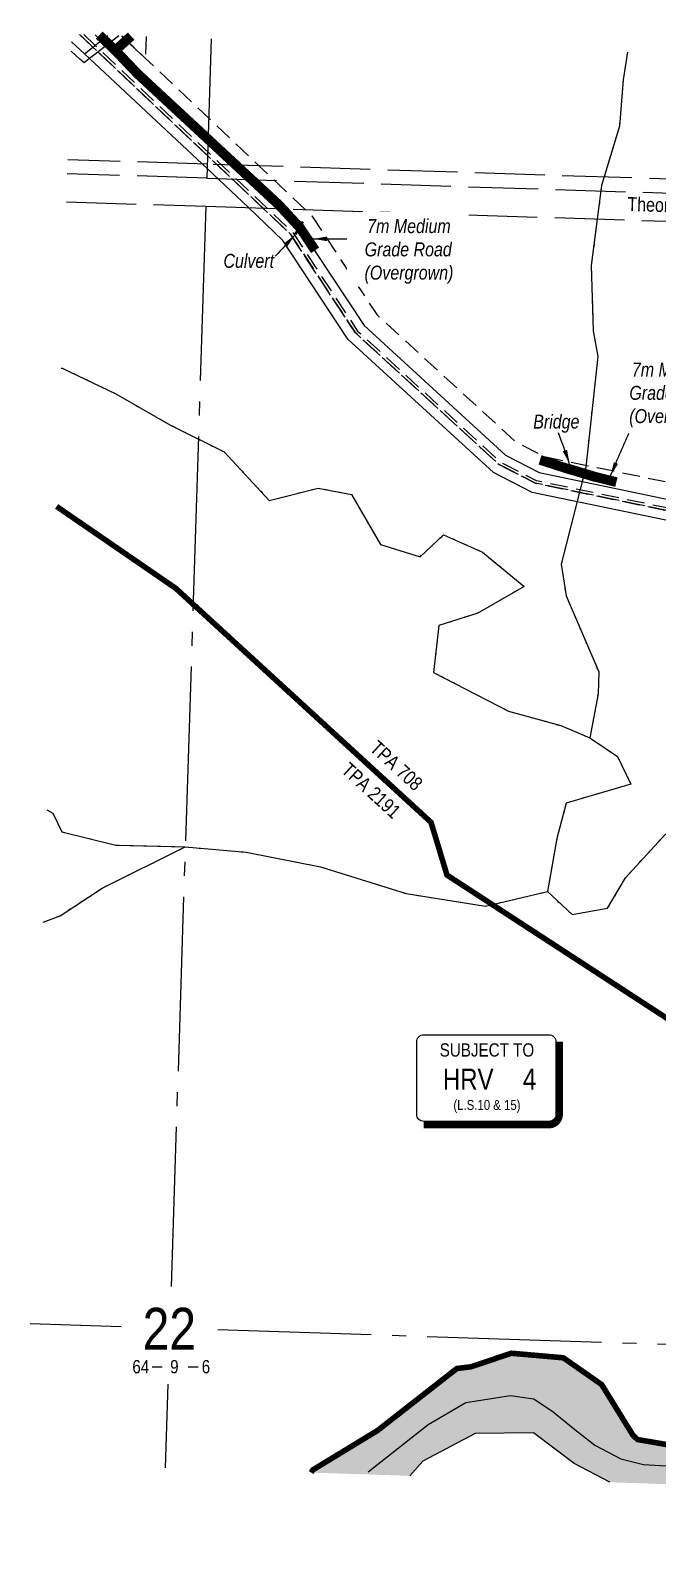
# Model space of a CAD drawing. Extents: x 352980 to 356331, y 6047220 to 6049169.
# Drawn here: x 352980 to 353429, y 6047220 to 6048303 of the extents above; entities that cross this region are included whole.
import ezdxf
from ezdxf.enums import TextEntityAlignment as Align

# ---------------------------------------------------------------- set-up
doc = ezdxf.new("R2010")
doc.units = 0
doc.header["$LTSCALE"] = 5
for name, pattern in [('CENTERLINEX3', [5, 2.5, -1, 0.5, -1]), ('foc-ACCESSROAD', [3.75, 2.5, -1.25]), ('foc-QUARTERLINE', [33, 25, -3, 2, -3]), ('foc-UNSURVEYED', [12.5, 10, -2.5]), ('foc-WHEELTRACKS', [2, 0.4, -1.6])]:
    doc.linetypes.add(name, pattern=pattern)
for name, color, linetype in [('10', 1, 'Continuous'), ('9', 3, 'Continuous'), ('AS-ROADS', 254, 'Continuous'), ('C-AR', 13, 'foc-ACCESSROAD'), ('C-RW', 13, 'Continuous'), ('CG-NOTES', 7, 'Continuous'), ('CTW', 7, 'Continuous'), ('L-QSEC', 8, 'foc-QUARTERLINE'), ('L-ROAD-T', 7, 'Continuous'), ('L-SECLBL', 7, 'Continuous'), ('L-USEC', 7, 'foc-UNSURVEYED'), ('T-CREEK', 160, 'Continuous'), ('T-WATER', 160, 'Continuous'), ('T-WATER-H', 133, 'Continuous'), ('T-WATER-P3', 160, 'foc-WHEELTRACKS')]:
    doc.layers.add(name, color=color, linetype=linetype)
doc.layers.add('AS-GENERAL', color=48, linetype='Continuous', lineweight=18)
doc.layers.add('T-TEXT', color=48, linetype='Continuous', lineweight=18)
doc.layers.add('AS-TRAPPER BOUNDARY', color=7, linetype='CENTERLINEX3', true_color=0xb85c00, transparency=0.6)
doc.layers.add('AS-TRAPPER-T', color=7, linetype='Continuous', true_color=0xc26100)
doc.styles.add('240', font='ARIALN.TTF', dxfattribs={"height": 30})
doc.styles.add('80CG', font='ARIALN.TTF', dxfattribs={"height": 10})
doc.styles.add('80L', font='ARIALN.TTF', dxfattribs={"height": 10})
doc.styles.add('foc-LtypeFont', font='ARIALN.TTF', dxfattribs={"height": 7.35})
doc.styles.add('HRV', font='ARIALN.TTF', dxfattribs={"height": 3})
doc.styles.add('SIMPLEX', font='ARIALN.TTF')
doc.linetypes.add('foc-TOPO-flowdirection-NOLINE', pattern='A,0,[">",foc-LtypeFont,S=0.3,R=0,X=0,Y=-0.945],-20,[">",foc-LtypeFont,S=0.3,R=0,X=0,Y=-0.945],0', length=20)
doc.dimstyles.new('Compass 5 000', dxfattribs={"dimscale": 5, "dimtxt": 9, "dimasz": 2, "dimexe": 0.2, "dimexo": 0.0625, "dimgap": 0.5, "dimtad": 0, "dimtih": 1, "dimtoh": 1, "dimzin": 0, "dimdsep": 46, "dimtxsty": '80CG', "dimcen": 0.1, "dimse1": 1, "dimse2": 1, "dimclrd": 256, "dimclrt": 256, "dimaunit": 1, "dimadec": 4, "dimazin": 0, "dimtfac": 0.06, "dimtofl": 0, "dimtmove": 0, "dimatfit": 1, "dimfxl": 0.2, "dimtolj": 1, "dimtzin": 0, "dimlwd": -1, "dimarcsym": 0})

# ---------------------------------------------------------------- blocks, each defined once
blk = doc.blocks.new('L-SECLBL')
at = {"layer": '9', "color": 7}
for p, q in [((-5.1, -27.8), (-12.3, -27.8)), ((20.7, -27.8), (13.5, -27.8))]:
    blk.add_line(p, q, dxfattribs=at)
at = {"layer": '10', "color": 2, "style": 'SIMPLEX'}
blk.add_attdef('SEC', text='', height=30, dxfattribs=at).set_placement((0, 0), align=Align.MIDDLE)
at = {"layer": '10', "color": 5, "style": '80L'}
blk.add_attdef('TWP', text='', height=9.5, dxfattribs=at).set_placement((-14.4, -27.4), align=Align.MIDDLE_RIGHT)
blk.add_attdef('RGE', text='', height=9.5, dxfattribs=at).set_placement((3.6, -27.4), align=Align.MIDDLE_CENTER)
blk.add_attdef('MER', text='', height=9.5, dxfattribs=at).set_placement((23.2, -27.4), align=Align.MIDDLE_LEFT)
blk = doc.blocks.new('HRV_Box')
blk.add_lwpolyline([(-44.3, 30.3), (45.4, 30.3, -0.414214), (50.4, 25.3), (50.4, -26.8, -0.414214), (45.4, -31.8), (-44.3, -31.8, -0.414214), (-49.3, -26.8), (-49.3, 25.3, -0.414214)], format="xyb", close=True)
at = {"const_width": 5, "flags": 128}
blk.add_lwpolyline([(-44.3, -34.3), (45.4, -34.3, 0.414214), (52.9, -26.8), (52.9, 25.3)], format="xyb", dxfattribs=at)
at = {"layer": 'CTW', "color": 5, "style": '80L'}
blk.add_text('SUBJECT TO', height=9.5, dxfattribs=at).set_placement((1, 11.8), align=Align.BOTTOM_CENTER)
at = {"layer": 'CTW', "color": 3, "style": 'HRV'}
blk.add_text('HRV', height=15, dxfattribs=at).set_placement((-12.4, -1.5), align=Align.MIDDLE_CENTER)
blk.add_attdef('0', text='', height=15, dxfattribs=at).set_placement((31.5, -1.5), align=Align.MIDDLE_CENTER)
at = {"layer": 'CTW', "color": 7, "style": '80L'}
blk.add_attdef('(N.W.1/4 00)', text='', height=7.12, dxfattribs=at).set_placement((1, -25.7), align=Align.BOTTOM_CENTER)

msp = doc.modelspace()

# ---------------------------------------------------------------- hatches: boundary and pattern name
at = {"layer": 'AS-GENERAL'}
h = msp.add_hatch(color=256, dxfattribs=at)
h.dxf.hatch_style = 1
h.paths.add_polyline_path([(353366.221, 6047990.409), (353365.084, 6047986.511), (353382.575, 6047981.138), (353383.794, 6047985.097)])
at = {"layer": 'T-WATER-H'}
h = msp.add_hatch(color=256, dxfattribs=at)
h.dxf.hatch_style = 1
h.paths.add_polyline_path([(354215.336, 6047418.648), (354180.768, 6047403.426), (354144.059, 6047390.295), (354107.91, 6047374.375), (354022.033, 6047346.931), (354009.063, 6047344.542), (353986.04, 6047343.274), (353955.804, 6047341.61), (353919.085, 6047333.029), (353913.445, 6047333.338), (353887.756, 6047334.747), (353883.351, 6047336.35), (353874.995, 6047339.387), (353864.892, 6047347.199), (353861.505, 6047349.818), (353854.706, 6047369.442), (353853.582, 6047381.205), (353853.661, 6047383.571), (353853.721, 6047385.932), (353853.741, 6047388.283), (353853.702, 6047390.62), (353853.584, 6047392.937), (353853.368, 6047395.229), (353853.035, 6047397.491), (353852.563, 6047399.719), (353851.934, 6047401.908), (353851.131, 6047404.053), (353849.8, 6047407.292), (353848.963, 6047410.589), (353848.501, 6047412.849), (353848.085, 6047415.124), (353847.658, 6047417.395), (353847.163, 6047419.645), (353846.543, 6047421.856), (353845.764, 6047424.019), (353844.865, 6047426.143), (353843.894, 6047428.245), (353842.169, 6047431.885), (353840.539, 6047435.78), (353839.485, 6047439.722), (353838.907, 6047443.456), (353838.572, 6047445.743), (353838.189, 6047448.019), (353837.695, 6047450.268), (353837.074, 6047452.483), (353836.336, 6047454.664), (353835.492, 6047456.812), (353834.552, 6047458.926), (353833.527, 6047461.008), (353832.427, 6047463.057), (353831.263, 6047465.074), (353830.046, 6047467.058), (353828.785, 6047469.011), (353827.493, 6047470.933), (353825.072, 6047474.459), (353822.921, 6047477.71), (353820.831, 6047481.333), (353819.098, 6047484.648), (353818.04, 6047486.696), (353816.973, 6047488.74), (353815.878, 6047490.767), (353814.752, 6047492.776), (353813.592, 6047494.765), (353812.395, 6047496.73), (353811.157, 6047498.671), (353809.877, 6047500.586), (353808.551, 6047502.474), (353806.247, 6047505.687), (353804.726, 6047508.223), (353803.711, 6047510.294), (353802.757, 6047512.398), (353801.679, 6047514.418), (353800.344, 6047516.271), (353798.821, 6047518.004), (353796.255, 6047520.731), (353793.503, 6047523.987), (353790.749, 6047527.615), (353788.181, 6047531.256), (353786.078, 6047534.352), (353784.788, 6047536.258), (353783.495, 6047538.162), (353782.194, 6047540.06), (353780.886, 6047541.953), (353779.571, 6047543.842), (353778.251, 6047545.727), (353776.925, 6047547.609), (353775.595, 6047549.487), (353774.26, 6047551.362), (353772.922, 6047553.235), (353771.581, 6047555.105), (353770.238, 6047556.974), (353768.893, 6047558.842), (353767.547, 6047560.709), (353766.191, 6047562.577), (353760.438, 6047569.894), (353743.532, 6047591.929), (353727.084, 6047609.79), (353720.061, 6047614.507), (353696.943, 6047619.478), (353686.701, 6047622.818), (353667.329, 6047628.341), (353654.502, 6047634.006), (353639.058, 6047645.998), (353632.05, 6047649.16), (353626.485, 6047651.565), (353617.461, 6047653.369), (353609.34, 6047653.97), (353598.361, 6047654.12), (353592.584, 6047653.122), (353568.745, 6047646.932), (353537.496, 6047626.63), (353517.907, 6047610.95), (353511.748, 6047603.129), (353501.779, 6047582.239), (353497.46, 6047565.209), (353483.592, 6047526.969), (353475.283, 6047509.969), (353462.565, 6047478.096), (353465.196, 6047447.937), (353478.749, 6047405.666), (353491.841, 6047361.328), (353491.914, 6047359.284), (353493.102, 6047326.067), (353489.453, 6047316.957), (353475.604, 6047299.775), (353464.345, 6047291.235), (353444.385, 6047287.955), (353430.765, 6047290.305), (353414.736, 6047293.074), (353411.345, 6047296.294), (353389.034, 6047332.444), (353361.563, 6047351.622), (353324.294, 6047354.901), (353295.565, 6047345.22), (353285.265, 6047343.941), (353228.548, 6047299.598), (353182.111, 6047271.327), (353180.933, 6047269.361), (353251.632, 6047267.069), (353261.016, 6047277.476), (353298.454, 6047297.358), (353340.104, 6047297.889), (353369.284, 6047275.98), (353394.808, 6047262.428), (353458.888, 6047260.35), (353481.285, 6047272.164), (353501.733, 6047288.255), (353511.573, 6047293.086), (353529.952, 6047311.476), (353535.381, 6047321.047), (353541.349, 6047350.707), (353541.304, 6047357.683), (353541.007, 6047403.347), (353537.006, 6047412.888), (353513.56, 6047446.372), (353518.875, 6047545.475), (353535.087, 6047587.97), (353539.407, 6047596.409), (353542.206, 6047598.72), (353554.445, 6047610.983), (353568.131, 6047621.053), (353575.801, 6047626.464), (353583.02, 6047632.927), (353588.434, 6047635.933), (353593.247, 6047637.436), (353601.819, 6047638.939), (353611.144, 6047638.638), (353625.753, 6047635.595), (353660.915, 6047616.095), (353683.257, 6047609.68), (353710.084, 6047603.758), (353714.299, 6047606.684), (353721.713, 6047603.542), (353725.512, 6047596.924), (353731.032, 6047584.91), (353739.384, 6047568.018), (353758.367, 6047542.518), (353768.261, 6047521.606), (353779.383, 6047495.214), (353804.232, 6047445.782), (353815.576, 6047414.95), (353817.839, 6047406.584), (353820.947, 6047395.59), (353823.517, 6047379.025), (353823.903, 6047368.494), (353825.316, 6047364.385), (353832.943, 6047342.835), (353868.404, 6047322.076), (353882.756, 6047316.96), (353885.964, 6047315.816), (353912.889, 6047315.175), (353931.283, 6047318.467), (353976.342, 6047317.988), (354027.781, 6047324.129), (354058.71, 6047339.091), (354064.036, 6047340.745), (354071.719, 6047343.132), (354143.997, 6047364.485), (354191.745, 6047382.425), (354230.674, 6047395.446), (354267.143, 6047401.428), (354299.053, 6047397.518), (354334.273, 6047387.579), (354368.363, 6047384.4), (354396.993, 6047385.626), (354417.962, 6047387.081), (354449.613, 6047382.211), (354459.894, 6047375.659), (354478.46, 6047358.233), (354486.461, 6047350.723), (354494.461, 6047343.215), (354512.58, 6047326.207), (354515.517, 6047323.449), (354533.528, 6047303.069), (354548.619, 6047291.588), (354565.089, 6047277.979), (354579.72, 6047257.017), (354594.223, 6047230.338), (354599.424, 6047223.378), (354647.548, 6047221.819), (354618.335, 6047254.629), (354592.162, 6047281.58), (354557.441, 6047312.333), (354551.461, 6047317.629), (354552.8, 6047323.62), (354551.126, 6047324.956), (354549.079, 6047326.59), (354537.049, 6047345.34), (354510.407, 6047392.091), (354508.147, 6047395.572), (354504.615, 6047409.91), (354496.53, 6047413.074), (354488.53, 6047416.206), (354482.585, 6047418.531), (354462.494, 6047423.011), (354444.775, 6047411.562), (354434.055, 6047407.652), (354397.589, 6047405.132), (354347.495, 6047406.412), (354327.805, 6047410.821), (354294.085, 6047421.51), (354257.965, 6047425.268)])

# ---------------------------------------------------------------- linework, layer by layer
at = {"layer": 'AS-GENERAL', "const_width": 2, "flags": 128}
msp.add_lwpolyline([(353174.942, 6048165.729), (353169.611, 6048156.523)], dxfattribs=at)
at = {"layer": 'AS-GENERAL', "const_width": 3, "flags": 128}
msp.add_lwpolyline([(353366.221, 6047990.409), (353365.084, 6047986.511), (353382.575, 6047981.138), (353383.794, 6047985.097)], close=True, dxfattribs=at)
at = {"layer": 'AS-ROADS', "const_width": 7, "flags": 128}
for points in [[(353183.798, 6048145.123), (353172.789, 6048161.463), (353157.812, 6048177.641), (353056.708, 6048271.474), (353040.624, 6048288.357), (353029.153, 6048299.298)], [(353040.624, 6048288.357), (353052.013, 6048298.557)], [(353399.606, 6047979.037), (353383.101, 6047983.16), (353375.5, 6047985.41), (353365.435, 6047988.375), (353344.901, 6047994.953)]]:
    msp.add_lwpolyline(points, dxfattribs=at)
at = {"layer": 'AS-TRAPPER BOUNDARY', "const_width": 4, "flags": 128}
msp.add_lwpolyline([(354647.575, 6047221.817), (354618.362, 6047254.627), (354592.189, 6047281.578), (354557.468, 6047312.331), (354551.488, 6047317.627), (354552.827, 6047323.618), (354551.153, 6047324.954), (354549.106, 6047326.588), (354537.076, 6047345.338), (354510.434, 6047392.089), (354508.174, 6047395.57), (354504.642, 6047409.908), (354496.557, 6047413.072), (354488.557, 6047416.204), (354482.612, 6047418.529), (354462.521, 6047423.009), (354444.802, 6047411.56), (354434.082, 6047407.65), (354397.616, 6047405.13), (354347.522, 6047406.41), (354327.832, 6047410.819), (354294.112, 6047421.508), (354257.992, 6047425.266), (354215.363, 6047418.646), (354180.795, 6047403.424), (354144.086, 6047390.293), (354107.937, 6047374.373), (354022.06, 6047346.929), (354009.09, 6047344.54), (353986.067, 6047343.272), (353955.831, 6047341.608), (353919.112, 6047333.027), (353913.472, 6047333.336), (353887.783, 6047334.745), (353883.378, 6047336.348), (353875.022, 6047339.385), (353864.919, 6047347.197), (353861.532, 6047349.816), (353854.733, 6047369.44), (353853.609, 6047381.203), (353853.688, 6047383.569), (353853.748, 6047385.93), (353853.768, 6047388.281), (353853.729, 6047390.618), (353853.611, 6047392.935), (353853.395, 6047395.227), (353853.062, 6047397.489), (353852.59, 6047399.717), (353851.961, 6047401.906), (353851.158, 6047404.051), (353850.283, 6047406.181), (353849.556, 6047408.359), (353848.99, 6047410.587), (353848.528, 6047412.847), (353848.112, 6047415.122), (353847.685, 6047417.393), (353847.19, 6047419.643), (353846.57, 6047421.854), (353845.791, 6047424.017), (353844.892, 6047426.141), (353843.921, 6047428.243), (353842.929, 6047430.336), (353841.964, 6047432.436), (353841.077, 6047434.558), (353840.316, 6047436.715), (353839.725, 6047438.923), (353839.287, 6047441.175), (353838.934, 6047443.454), (353838.599, 6047445.741), (353838.216, 6047448.017), (353837.722, 6047450.266), (353837.101, 6047452.481), (353836.363, 6047454.662), (353835.519, 6047456.81), (353834.579, 6047458.924), (353833.554, 6047461.006), (353832.454, 6047463.055), (353831.29, 6047465.072), (353830.073, 6047467.056), (353828.812, 6047469.009), (353827.52, 6047470.931), (353826.214, 6047472.833), (353824.916, 6047474.733), (353823.65, 6047476.647), (353822.437, 6047478.594), (353821.29, 6047480.583), (353820.192, 6047482.604), (353819.125, 6047484.646), (353818.067, 6047486.694), (353817, 6047488.738), (353815.905, 6047490.765), (353814.779, 6047492.774), (353813.619, 6047494.763), (353812.422, 6047496.728), (353811.184, 6047498.669), (353809.904, 6047500.584), (353808.578, 6047502.472), (353807.234, 6047504.347), (353805.936, 6047506.249), (353804.753, 6047508.221), (353803.738, 6047510.292), (353802.784, 6047512.396), (353801.706, 6047514.416), (353800.371, 6047516.269), (353798.848, 6047518.002), (353797.257, 6047519.693), (353795.704, 6047521.413), (353794.213, 6047523.176), (353792.776, 6047524.978), (353791.384, 6047526.811), (353790.03, 6047528.671), (353788.703, 6047530.551), (353787.398, 6047532.446), (353786.105, 6047534.35), (353784.815, 6047536.256), (353783.522, 6047538.16), (353782.221, 6047540.058), (353780.913, 6047541.951), (353779.598, 6047543.84), (353778.278, 6047545.725), (353776.952, 6047547.607), (353775.622, 6047549.485), (353774.287, 6047551.36), (353772.949, 6047553.233), (353771.608, 6047555.103), (353770.265, 6047556.972), (353768.92, 6047558.84), (353767.574, 6047560.707), (353766.218, 6047562.575), (353760.465, 6047569.892), (353743.559, 6047591.927), (353727.111, 6047609.788), (353720.088, 6047614.505), (353696.97, 6047619.476), (353696.97, 6047619.476), (353686.728, 6047622.816), (353667.356, 6047628.339), (353654.529, 6047634.004), (353639.085, 6047645.996), (353632.077, 6047649.158), (353626.512, 6047651.563), (353617.488, 6047653.367), (353609.367, 6047653.968), (353598.388, 6047654.118), (353592.611, 6047653.12), (353568.772, 6047646.93), (353537.523, 6047626.628), (353517.934, 6047610.948), (353511.775, 6047603.127), (353501.806, 6047582.237), (353497.487, 6047565.207), (353483.619, 6047526.967), (353475.31, 6047509.967), (353462.592, 6047478.094), (353465.223, 6047447.935), (353478.776, 6047405.664), (353491.868, 6047361.326), (353491.941, 6047359.282), (353493.129, 6047326.065), (353489.48, 6047316.955), (353475.631, 6047299.773), (353464.372, 6047291.233), (353444.412, 6047287.953), (353430.792, 6047290.303), (353414.763, 6047293.072), (353411.372, 6047296.292), (353389.061, 6047332.442), (353361.59, 6047351.62), (353324.321, 6047354.899), (353295.592, 6047345.218), (353285.292, 6047343.939), (353228.575, 6047299.596), (353182.138, 6047271.325), (353180.961, 6047269.36)], dxfattribs=at)
at = {"layer": 'C-AR', "flags": 128}
for points in [[(353062.818, 6048298.207), (353062.115, 6048282.766), (353045.213, 6048298.777)], [(353045.213, 6048298.777), (353062.115, 6048282.766), (353107.573, 6048239.704), (353143.556, 6048205.618), (353176.547, 6048174.365), (353181.468, 6048169.706), (353228.019, 6048099.021), (353327.065, 6048008.182), (353348.271, 6047997.317), (353464.096, 6047973.255), (353584.846, 6047906.638), (353689.812, 6047876.683), (353781.343, 6047835.548), (353897.627, 6047781.026), (353903.675, 6047778.191), (353927.132, 6047759.946), (353942.131, 6047748.28), (353998.532, 6047708.546), (354006.954, 6047702.611), (354011.149, 6047699.657), (354014.593, 6047697.231), (354015.427, 6047696.839), (354143.97, 6047636.42)]]:
    msp.add_lwpolyline(points, dxfattribs=at)
at = {"layer": 'C-RW', "flags": 128}
for points in [[(353009.322, 6048294.474), (353018.571, 6048285.986), (353024.208, 6048290.403), (353024.627, 6048290.732), (353030.534, 6048295.36), (353035.305, 6048299.099)], [(353026.189, 6048299.394), (353030.534, 6048295.36), (353034.252, 6048291.909), (353074.928, 6048254.145), (353107.057, 6048223.692), (353125.505, 6048206.205), (353158.476, 6048174.951), (353172.235, 6048161.912), (353218.815, 6048091.182), (353320.151, 6047998.244), (353344.243, 6047985.9), (353459.872, 6047961.878)], [(353043.105, 6048298.846), (353034.252, 6048291.909), (353028.305, 6048287.248), (353027.897, 6048286.928)], [(353027.897, 6048286.928), (353022.279, 6048282.526), (353018.272, 6048279.386), (353015.28, 6048282.093), (353009.108, 6048287.826)], [(353454.631, 6047947.653), (353339.208, 6047971.63), (353311.509, 6047985.823), (353207.312, 6048081.385), (353160.66, 6048152.224), (353135.949, 6048175.684), (353106.413, 6048203.725), (353103.032, 6048206.934), (353022.279, 6048282.526), (353018.571, 6048285.986), (353009.322, 6048294.474)]]:
    msp.add_lwpolyline(points, dxfattribs=at)
at = {"layer": 'L-QSEC', "flags": 128}
for points in [[(353109.411, 6048296.696), (353106.189, 6048196.781)], [(353105.54, 6048176.672), (353080.587, 6047402.634)], [(353044.898, 6047373.79), (352979.706, 6047375.902)], [(353883.696, 6047346.612), (353114.14, 6047371.547)], [(353078.331, 6047332.671), (353076.399, 6047272.75)]]:
    msp.add_lwpolyline(points, dxfattribs=at)
at = {"layer": 'L-USEC', "flags": 128}
for points in [[(353106.512, 6048206.822), (353006.601, 6048210.059)], [(353910.446, 6048180.769), (353106.512, 6048206.822)], [(353106.192, 6048196.781), (353006.277, 6048200.019)], [(353106.192, 6048196.781), (353910.131, 6048170.728)], [(353005.628, 6048179.909), (353105.54, 6048176.672)], [(353105.54, 6048176.672), (353909.479, 6048150.619)]]:
    msp.add_lwpolyline(points, dxfattribs=at)
at = {"layer": 'T-CREEK', "flags": 128}
for points in [[(353430.765, 6047290.305), (353414.736, 6047293.074), (353411.345, 6047296.294), (353389.034, 6047332.444), (353361.563, 6047351.622), (353324.294, 6047354.901), (353295.565, 6047345.22), (353285.265, 6047343.941), (353228.548, 6047299.598), (353182.111, 6047271.327), (353180.934, 6047269.362)], [(353394.808, 6047262.428), (353369.284, 6047275.98), (353340.104, 6047297.889), (353298.454, 6047297.358), (353261.016, 6047277.476), (353251.632, 6047267.069)]]:
    msp.add_lwpolyline(points, dxfattribs=at)
at = {"layer": 'T-WATER', "linetype": 'foc-TOPO-flowdirection-NOLINE', "flags": 128}
msp.add_lwpolyline([(353221.804, 6047269.835), (353264.853, 6047303.8), (353291.663, 6047319.65), (353323.761, 6047324.556), (353340.376, 6047322.292), (353354.348, 6047312.857), (353368.698, 6047301.158), (353384.18, 6047289.082), (353402.684, 6047279.27), (353418.921, 6047275.118), (353439.313, 6047273.986), (353450.264, 6047276.25), (353464.991, 6047280.402), (353480.851, 6047287.572), (353494.067, 6047296.629), (353504.641, 6047309.838), (353514.836, 6047332.104), (353515.592, 6047364.182), (353512.193, 6047398.147), (353498.245, 6047439.141), (353505.043, 6047511.222), (353509.952, 6047564.434), (353523.924, 6047597.644), (353551.463, 6047624.938), (353573.759, 6047640.196), (353591.692, 6047646.736), (353605.021, 6047647.462), (353616.654, 6047646.978), (353626.106, 6047643.829), (353633.376, 6047640.196), (353641.374, 6047634.141), (353645.978, 6047630.508), (353650.583, 6047628.329), (353658.338, 6047625.18), (353664.881, 6047622.274), (353671.667, 6047619.609), (353707.348, 6047612.131), (353716.625, 6047610.307), (353720.276, 6047609.547), (353728.489, 6047604.379), (353732.291, 6047597.235), (353760.31, 6047555.08), (353783.339, 6047517.535), (353798.664, 6047493.225), (353820.468, 6047449.182), (353827.793, 6047427.464), (353840.031, 6047371.248), (353846.135, 6047352.214), (353854.681, 6047339.525), (353876.947, 6047328.096), (353892.663, 6047326.947), (353916.046, 6047326.181), (353942.495, 6047326.181), (353962.811, 6047328.862), (353981.977, 6047330.394), (354001.143, 6047331.161), (354071.763, 6047353.707), (354151.321, 6047383.041), (354198.438, 6047401.567), (354226.631, 6047408.129), (354255.982, 6047408.901), (354273.362, 6047408.901), (354337.776, 6047398.023), (354401.113, 6047394.935), (354426.603, 6047395.321), (354457.499, 6047397.251), (354472.175, 6047399.181), (354481.444, 6047394.163), (354490.713, 6047376.795), (354507.32, 6047353.637), (354521.995, 6047334.338), (354539.761, 6047315.426), (354567.181, 6047291.496), (354585.333, 6047268.338), (354620.92, 6047222.681)], dxfattribs=at)
at = {"layer": 'T-WATER-P3', "flags": 128}
for points in [[(353407.453, 6048287.036), (353404.48, 6048267.322), (353401.792, 6048234.031), (353389.025, 6048191.53), (353381.638, 6048134.149), (353382.98, 6048087.409), (353386.341, 6048068.989), (353377.616, 6047989.658), (353360.15, 6047920.237), (353363.511, 6047897.577), (353387.033, 6047843.036), (353386.444, 6047827.246), (353380.696, 6047795.766)], [(353001.787, 6048060.759), (353002.596, 6048060.78), (353041.096, 6048042.261), (353079.597, 6048020.172), (353118.598, 6048000.632), (353150.949, 6047965.872), (353186.039, 6047974.814), (353209.879, 6047970.104), (353230.54, 6047934.404), (353258.94, 6047925.594), (353275.789, 6047941.245), (353303.66, 6047928.885), (353333.511, 6047904.317), (353300.382, 6047885.196), (353272.383, 6047876.215), (353268.675, 6047842.684), (353322.356, 6047814.925), (353359.916, 6047804.535), (353380.696, 6047795.766)], [(353380.696, 6047795.766), (353400.427, 6047782.437), (353409.988, 6047762.557), (353363.679, 6047749.115), (353356.95, 6047723.734), (353350.142, 6047685.654)], [(352991.585, 6047744.34), (352995.954, 6047741.735), (353002.395, 6047728.375), (353040.955, 6047718.996), (353090.734, 6047717.688)], [(353350.142, 6047685.654), (353367.853, 6047669.284), (353393.272, 6047673.716), (353406.081, 6047695.495), (353434.739, 6047726.866), (353455.579, 6047717.657), (353469.691, 6047687.208), (353493.361, 6047679.218), (353500.109, 6047703.579), (353525.46, 6047695.288), (353541.081, 6047671.309), (353568.772, 6047646.93)], [(352988.987, 6047663.779), (353001.058, 6047668.404), (353031.117, 6047688.056), (353090.734, 6047717.688)], [(353090.734, 6047717.688), (353134.394, 6047713.868), (353187.684, 6047703.39), (353249.054, 6047684.221), (353305.894, 6047675.242), (353350.142, 6047685.654)]]:
    msp.add_lwpolyline(points, dxfattribs=at)
at = {"layer": 'T-WATER-P3', "linetype": 'foc-TOPO-flowdirection-NOLINE', "flags": 128}
for points in [[(353407.453, 6048287.036), (353404.48, 6048267.322), (353401.792, 6048234.031), (353389.025, 6048191.53), (353381.638, 6048134.149), (353382.98, 6048087.409), (353386.341, 6048068.989), (353377.616, 6047989.658), (353360.15, 6047920.237), (353363.511, 6047897.577), (353387.033, 6047843.036), (353386.444, 6047827.246), (353380.696, 6047795.766)], [(353380.696, 6047795.766), (353400.427, 6047782.437), (353409.988, 6047762.557), (353363.679, 6047749.115), (353356.95, 6047723.734), (353350.142, 6047685.654)], [(352991.585, 6047744.34), (352995.954, 6047741.735), (353002.395, 6047728.375), (353040.955, 6047718.996), (353090.734, 6047717.688)], [(353350.142, 6047685.654), (353367.853, 6047669.284), (353393.272, 6047673.716), (353406.081, 6047695.495), (353434.739, 6047726.866), (353455.579, 6047717.657), (353469.691, 6047687.208), (353493.361, 6047679.218), (353500.109, 6047703.579), (353525.46, 6047695.288), (353541.081, 6047671.309), (353568.772, 6047646.93)], [(352988.987, 6047663.779), (353001.058, 6047668.404), (353031.117, 6047688.056), (353090.734, 6047717.688)], [(353090.734, 6047717.688), (353134.394, 6047713.868), (353187.684, 6047703.39), (353249.054, 6047684.221), (353305.894, 6047675.242), (353350.142, 6047685.654)]]:
    msp.add_lwpolyline(points, dxfattribs=at)

# ---------------------------------------------------------------- block references
at = {"layer": 'CG-NOTES'}
msp.add_blockref('HRV_Box', (353305.88, 6047552.784), dxfattribs=at).add_auto_attribs({'(N.W.1/4 00)': '(L.S.10 & 15)', '0': '4'})
at = {"layer": 'L-SECLBL'}
msp.add_blockref('L-SECLBL', (353079.357, 6047372.656), dxfattribs=at).add_auto_attribs({'SEC': '22', 'TWP': '64', 'RGE': '9', 'MER': '6'})

# ---------------------------------------------------------------- texts
at = {"layer": 'L-ROAD-T', "style": '80L'}
msp.add_text('Theoretic Government Road Allowance', height=9.99677, rotation=358.142028, dxfattribs=at).set_placement((353507.422, 6048175.096), align=Align.MIDDLE_CENTER)

# ---------------------------------------------------------------- leaders
at = {"layer": 'T-TEXT', "path_type": 1}
msp.add_leader([(353182.354, 6048153.319), (353215.136, 6048153.319)], dimstyle='Compass 5 000', override={"dimgap": 0.5, "dimtad": 0}, dxfattribs=at)

# ---------------------------------------------------------------- next in the draw order: texts
at = {"layer": 'AS-TRAPPER-T', "insert": (353223.92, 6047758.066), "char_height": 10.0033, "attachment_point": 5, "rotation": 317.486212, "style": '240', "bg_fill": 3, "box_fill_scale": 1.1, "bg_fill_color": 256, "bg_fill_transparency": 0}
msp.add_mtext_dynamic_manual_height_columns('TPA 2191', width=51.24919, gutter_width=45.015, heights=[0], dxfattribs=at)

# ---------------------------------------------------------------- next in the draw order: texts
at = {"layer": 'AS-TRAPPER-T', "insert": (353241.977, 6047775.866), "char_height": 10.0033, "attachment_point": 5, "rotation": 317.486212, "style": '240', "bg_fill": 3, "box_fill_scale": 1.1, "bg_fill_color": 256, "bg_fill_transparency": 0}
msp.add_mtext_dynamic_manual_height_columns('TPA 708', width=51.24919, gutter_width=45.015, heights=[0], dxfattribs=at)

# ---------------------------------------------------------------- next in the draw order: linework, layer by layer
at = {"layer": 'AS-TRAPPER BOUNDARY', "const_width": 4, "flags": 128}
msp.add_lwpolyline([(352998.59, 6047961.613), (353084.035, 6047902.861), (353266.815, 6047735.292), (353278.253, 6047697.488), (353491.329, 6047558.661)], dxfattribs=at)
at = {"layer": 'C-AR', "flags": 128}
for points in [[(353015.105, 6048299.753), (353024.627, 6048290.732), (353106.711, 6048212.975), (353166.055, 6048156.756), (353212.68, 6048085.958), (353315.543, 6047991.619), (353341.558, 6047978.29), (353457.077, 6047954.292), (353577.175, 6047888.034), (353645.144, 6047868.637), (353682.935, 6047857.853), (353773, 6047817.376), (353893.164, 6047761.037), (353930.228, 6047732.207), (353990.997, 6047689.395), (354004.507, 6047679.877), (354005.382, 6047679.466)], [(354815.086, 6047544.23), (354728.334, 6047578.659), (354716.344, 6047585.242), (354649.203, 6047622.102), (354605.823, 6047631.975), (354470.447, 6047632.336), (354316.992, 6047611.79), (354180.848, 6047608.257), (354137.579, 6047617.331), (354004.507, 6047679.877), (354003.614, 6047680.508), (353990.997, 6047689.395), (353930.228, 6047732.207), (353926.339, 6047735.231), (353896.893, 6047758.136), (353893.164, 6047761.037), (353773, 6047817.376), (353682.935, 6047857.853), (353645.144, 6047868.637), (353630.057, 6047872.942), (353577.175, 6047888.034), (353457.077, 6047954.292), (353341.558, 6047978.29), (353315.543, 6047991.619), (353212.68, 6048085.958), (353166.055, 6048156.756), (353146.434, 6048175.343), (353113.444, 6048206.596), (353106.711, 6048212.975), (353028.305, 6048287.248), (353024.627, 6048290.732), (353015.105, 6048299.753)], [(353018.115, 6048299.656), (353026.003, 6048292.184), (353108.087, 6048214.427), (353167.598, 6048158.049), (353214.214, 6048087.264), (353316.695, 6047993.276), (353342.229, 6047980.193), (353457.779, 6047956.188), (353577.943, 6047889.894), (353645.693, 6047870.56), (353683.623, 6047859.736), (353773.835, 6047819.193), (353894.215, 6047762.752), (353931.419, 6047733.815), (353992.148, 6047691.03), (354005.516, 6047681.613), (354009.179, 6047679.891), (353968.509, 6047602.81), (353893.441, 6047524.192), (353866.836, 6047507.507), (353844.551, 6047512.613), (353818.296, 6047554.477), (353786.116, 6047534.295), (353784.995, 6047535.952), (353818.928, 6047557.233), (353845.805, 6047514.377), (353866.475, 6047509.641), (353892.167, 6047525.754), (353966.871, 6047603.989), (354006.433, 6047678.972), (354004.507, 6047679.877), (353990.997, 6047689.395), (353930.228, 6047732.207), (353893.164, 6047761.037), (353773, 6047817.376), (353682.935, 6047857.853), (353645.144, 6047868.637), (353577.175, 6047888.034), (353457.077, 6047954.292), (353341.558, 6047978.29), (353315.543, 6047991.619), (353212.68, 6048085.958), (353166.055, 6048156.756), (353106.711, 6048212.975), (353024.627, 6048290.732), (353015.105, 6048299.753)], [(353045.213, 6048298.777), (353062.115, 6048282.766), (353107.573, 6048239.704), (353143.556, 6048205.618), (353176.547, 6048174.365), (353181.468, 6048169.706), (353228.019, 6048099.021), (353327.065, 6048008.182), (353348.271, 6047997.317), (353464.096, 6047973.255), (353584.846, 6047906.638), (353689.812, 6047876.683), (353781.343, 6047835.548), (353897.627, 6047781.026), (353903.675, 6047778.191), (353927.132, 6047759.946), (353942.131, 6047748.28), (353998.532, 6047708.546), (354006.954, 6047702.611), (354011.149, 6047699.657), (354014.593, 6047697.231), (354015.427, 6047696.839), (354143.97, 6047636.42), (354182.664, 6047628.306), (354315.401, 6047631.75), (354469.141, 6047652.335), (354608.095, 6047651.964), (354656.371, 6047640.976), (354717.058, 6047607.659), (354736.866, 6047596.785), (354815.764, 6047565.473)]]:
    msp.add_lwpolyline(points, dxfattribs=at)
at = {"layer": 'T-WATER-P3', "linetype": 'foc-TOPO-flowdirection-NOLINE', "flags": 128}
msp.add_lwpolyline([(353001.787, 6048060.759), (353002.596, 6048060.78), (353041.096, 6048042.261), (353079.597, 6048020.172), (353118.598, 6048000.632), (353150.949, 6047965.872), (353186.039, 6047974.814), (353209.879, 6047970.104), (353230.54, 6047934.404), (353258.94, 6047925.594), (353275.789, 6047941.245), (353303.66, 6047928.885), (353333.511, 6047904.317), (353300.382, 6047885.196), (353272.383, 6047876.215), (353268.675, 6047842.684), (353322.356, 6047814.925), (353359.916, 6047804.535), (353380.696, 6047795.766)], dxfattribs=at)

# ---------------------------------------------------------------- next in the draw order: texts
at = {"layer": 'T-TEXT', "insert": (353211.647, 6048167.46), "char_height": 9.99863, "attachment_point": 1, "style": '80L', "bg_fill": 2}
msp.add_mtext_dynamic_manual_height_columns('\\pi9.4369;{\\fArial Narrow|b0|i1|c0|p34;7m Medium \\P\\pi7.6397;Grade Road\\P\\pi7.5579;(Overgrown)}', width=77.12631, gutter_width=50, heights=[0], dxfattribs=at)
at = {"layer": 'T-TEXT', "char_height": 9.99863, "attachment_point": 1, "style": '80L', "bg_fill": 3, "box_fill_scale": 1.1, "bg_fill_color": 256, "bg_fill_transparency": 0}
for s, width, insert in [('\\pi-1.3769;{\\fArial Narrow|b0|i1|c0|p34;Culvert}', 32.93025, (353119.477, 6048142.554)), ('\\pi9.4369;{\\fArial Narrow|b0|i1|c0|p34;7m Medium \\P\\pi7.6397;Grade Road\\P\\pi7.5579;(Overgrown)}', 77.12631, (353401.255, 6048064.665)), ('\\pi0.30432;{\\fArial Narrow|b0|i1|c0|p34;Bridge}', 32.93025, (353339.728, 6048027.407))]:
    msp.add_mtext_dynamic_manual_height_columns(s, width=width, gutter_width=50, heights=[0], dxfattribs=dict(at, insert=insert))

# ---------------------------------------------------------------- next in the draw order: leaders
at = {"layer": 'T-TEXT', "path_type": 1}
for points in [[(353169.442, 6048156.248), (353155.239, 6048141.001)], [(353366.107, 6047992.247), (353358.159, 6048014.372)], [(353395.332, 6047983.508), (353408.515, 6048014.149)]]:
    msp.add_leader(points, dimstyle='Compass 5 000', override={"dimgap": 0.5, "dimtad": 0}, dxfattribs=at)

doc.saveas('drawing.dxf')
